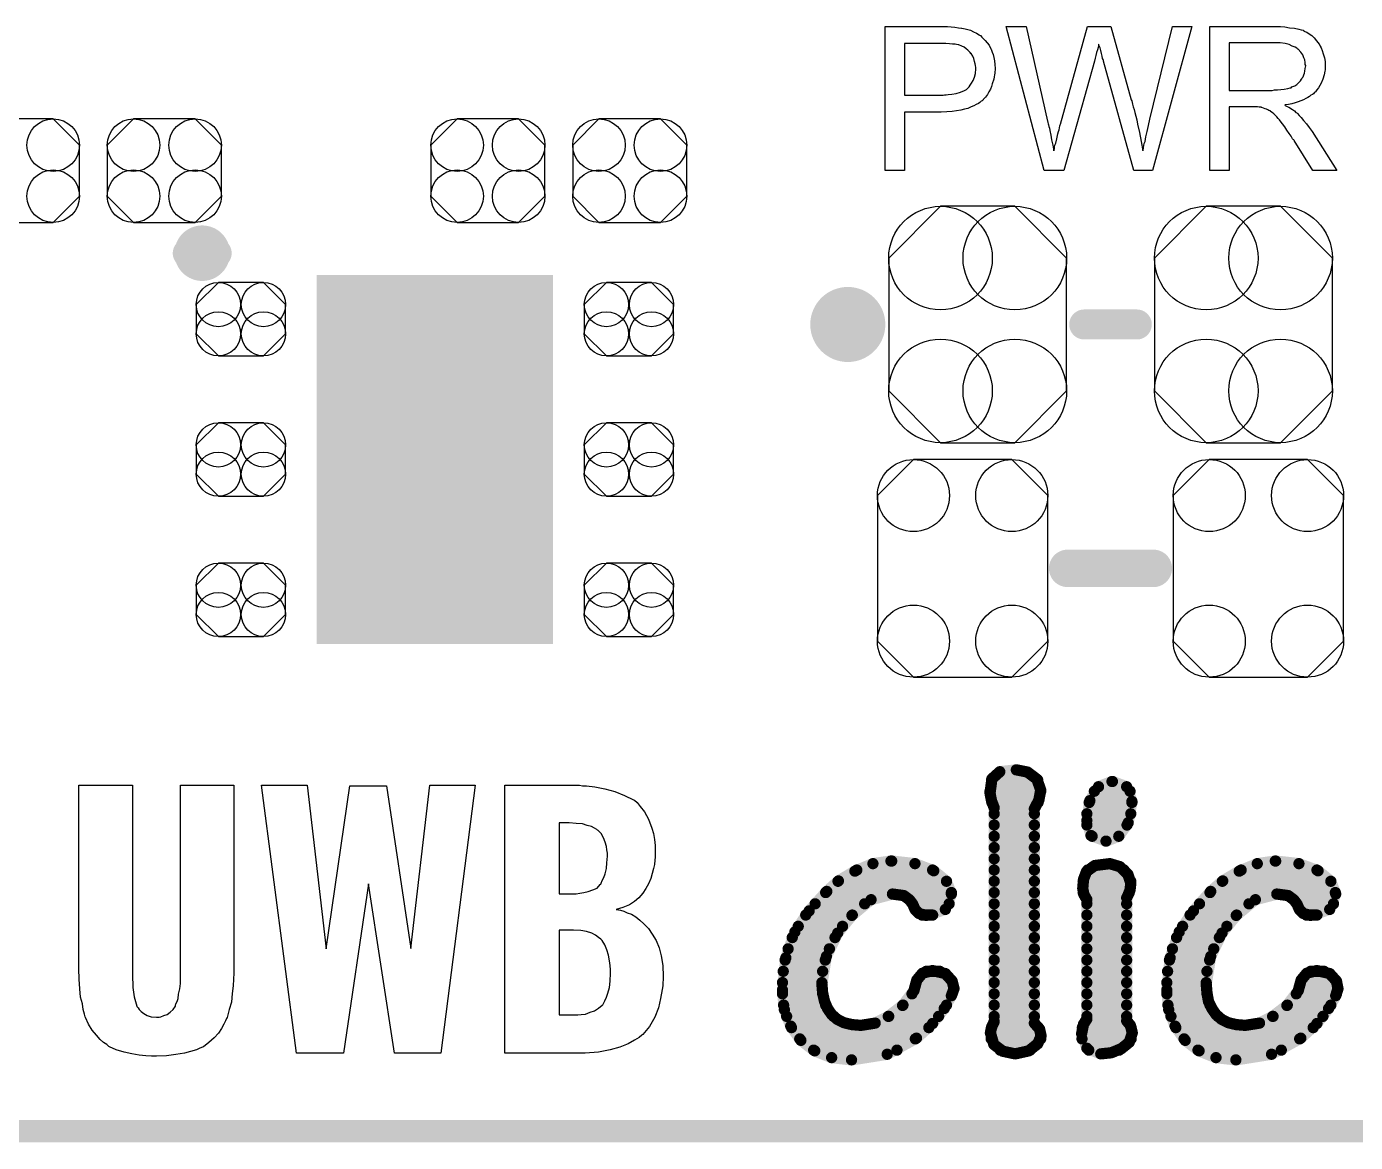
# Model space of a CAD drawing. Extents: x -0.07 to 0.95, y -0.15 to 2.1.
# Drawn here: x 0.3412 to 0.6952, y -0.153 to 0.1444 of the extents above; entities that cross this region are included whole.
import ezdxf

# ---------------------------------------------------------------- set-up
doc = ezdxf.new("R2010")
doc.units = 0
doc.layers.get('0').update_dxf_attribs({"linetype": 'CONTINUOUS'})
for name, color, linetype in [('gko', 6, 'CONTINUOUS'), ('gto', 2, 'CONTINUOUS'), ('gts', 1, 'CONTINUOUS')]:
    doc.layers.add(name, color=color, linetype=linetype)

# ---------------------------------------------------------------- blocks, each defined once
blk = doc.blocks.new('D128')
at = {"const_width": 0.00395}
blk.add_lwpolyline([(-0.001975, 0, 1), (0.001975, 0, 1)], format="xyb", close=True, dxfattribs=at)
blk = doc.blocks.new('D12')
at = {"const_width": 0.005}
blk.add_lwpolyline([(-0.0025, 0, 1), (0.0025, 0, 1)], format="xyb", close=True, dxfattribs=at)
blk = doc.blocks.new('D13')
at = {"const_width": 0.004}
blk.add_lwpolyline([(-0.002, 0, 1), (0.002, 0, 1)], format="xyb", close=True, dxfattribs=at)
blk = doc.blocks.new('D15')
at = {"const_width": 0.0015}
blk.add_lwpolyline([(-0.00075, 0, 1), (0.00075, 0, 1)], format="xyb", close=True, dxfattribs=at)
blk = doc.blocks.new('D174')
blk.add_lwpolyline([(0.0237, -0.0177), (0.0237, 0.0177), (0.0099, 0.0315), (-0.0099, 0.0315), (-0.0237, 0.0177), (-0.0237, -0.0177), (-0.0099, -0.0315), (0.0099, -0.0315)], close=True)
for centre in [(-0.0099, 0.0177), (0.0099, 0.0177), (-0.0099, -0.0177), (0.0099, -0.0177)]:
    blk.add_circle(centre, 0.0138)
blk = doc.blocks.new('D139')
blk.add_lwpolyline([(-0.0152, 0.0068), (-0.0152, -0.0068), (-0.0082, -0.0138), (0.0082, -0.0138), (0.0152, -0.0068), (0.0152, 0.0068), (0.0082, 0.0138), (-0.0082, 0.0138)], close=True)
for centre in [(-0.0082, 0.0068), (0.0082, 0.0068), (-0.0082, -0.0068), (0.0082, -0.0068)]:
    blk.add_circle(centre, 0.007)
blk = doc.blocks.new('D177')
blk.add_lwpolyline([(0.0227, -0.0194), (0.0227, 0.0194), (0.0131, 0.029), (-0.0131, 0.029), (-0.0227, 0.0194), (-0.0227, -0.0194), (-0.0131, -0.029), (0.0131, -0.029)], close=True)
for centre in [(-0.0131, 0.0194), (0.0131, 0.0194), (-0.0131, -0.0194), (0.0131, -0.0194)]:
    blk.add_circle(centre, 0.0096)
blk = doc.blocks.new('D179')
blk.add_lwpolyline([(-0.006, -0.0098), (0.006, -0.0098), (0.0119, -0.0039), (0.0119, 0.0039), (0.006, 0.0098), (-0.006, 0.0098), (-0.0119, 0.0039), (-0.0119, -0.0039)], close=True)
for centre in [(-0.006, 0.0039), (0.006, 0.0039), (-0.006, -0.0039), (0.006, -0.0039)]:
    blk.add_circle(centre, 0.0059)
blk = doc.blocks.new('D167')
at = {"const_width": 0.0984}
blk.add_lwpolyline([(-0.0315, 0), (0.0315, 0)], dxfattribs=at)

msp = doc.modelspace()

# ---------------------------------------------------------------- linework, layer by layer
at = {"layer": 'gko', "color": 6, "const_width": 0.006}
msp.add_lwpolyline([(-0.05, -0.15), (0.85, -0.15)], dxfattribs=at)
at = {"layer": 'gto', "color": 2}
for points in [[(0.5866, 0.1444), (0.5875, 0.1443), (0.5885, 0.1442), (0.5895, 0.1441), (0.5903, 0.144), (0.5904, 0.144), (0.5908, 0.1439), (0.5913, 0.1438), (0.592, 0.1436), (0.5927, 0.1434), (0.5935, 0.143), (0.5943, 0.1426), (0.595, 0.1422), (0.5951, 0.1421), (0.5954, 0.142), (0.5957, 0.1416), (0.5961, 0.1412), (0.5966, 0.1407), (0.5971, 0.1401), (0.5977, 0.1394), (0.5981, 0.1385), (0.5982, 0.1384), (0.5983, 0.1381), (0.5985, 0.1376), (0.5987, 0.137), (0.5989, 0.1362), (0.5991, 0.1353), (0.5992, 0.1343), (0.5993, 0.1332), (0.5993, 0.1332), (0.5993, 0.133), (0.5993, 0.1328), (0.5992, 0.1324), (0.5992, 0.132), (0.5991, 0.1315), (0.599, 0.131), (0.5989, 0.1304), (0.5985, 0.1291), (0.5983, 0.1284), (0.598, 0.1277), (0.5976, 0.127), (0.5972, 0.1263), (0.5967, 0.1256), (0.5961, 0.125), (0.5961, 0.1249), (0.596, 0.1248), (0.5958, 0.1246), (0.5955, 0.1245), (0.5952, 0.1242), (0.5948, 0.1239), (0.5942, 0.1236), (0.5936, 0.1233), (0.5929, 0.123), (0.592, 0.1226), (0.5911, 0.1224), (0.5901, 0.1221), (0.589, 0.1219), (0.5878, 0.1218), (0.5864, 0.1217), (0.5849, 0.1216), (0.5751, 0.1216), (0.5751, 0.106), (0.57, 0.106), (0.57, 0.1444), (0.5858, 0.1444), (0.5866, 0.1444)], [(0.6412, 0.106), (0.6362, 0.106), (0.6281, 0.1352), (0.6281, 0.1353), (0.6281, 0.1354), (0.628, 0.1356), (0.6279, 0.1359), (0.6278, 0.1365), (0.6276, 0.1372), (0.6274, 0.138), (0.6272, 0.1387), (0.627, 0.1393), (0.6269, 0.1396), (0.6269, 0.1397), (0.6269, 0.1397), (0.6268, 0.1396), (0.6268, 0.1393), (0.6267, 0.1388), (0.6265, 0.1382), (0.6263, 0.1375), (0.6261, 0.1367), (0.6259, 0.136), (0.6257, 0.1352), (0.6176, 0.106), (0.6123, 0.106), (0.6022, 0.1444), (0.6075, 0.1444), (0.6132, 0.1192), (0.6132, 0.1192), (0.6133, 0.119), (0.6133, 0.1188), (0.6134, 0.1185), (0.6135, 0.1182), (0.6136, 0.1178), (0.6137, 0.1173), (0.6138, 0.1167), (0.6141, 0.1155), (0.6143, 0.1142), (0.6146, 0.1128), (0.6149, 0.1113), (0.6149, 0.1114), (0.615, 0.1116), (0.6151, 0.1119), (0.6151, 0.1123), (0.6152, 0.1128), (0.6154, 0.1133), (0.6157, 0.1145), (0.616, 0.1158), (0.6161, 0.1164), (0.6163, 0.1169), (0.6164, 0.1174), (0.6165, 0.1179), (0.6166, 0.1182), (0.6167, 0.1184), (0.6239, 0.1444), (0.6301, 0.1444), (0.6355, 0.1249), (0.6355, 0.1249), (0.6357, 0.1246), (0.6358, 0.1242), (0.6359, 0.1237), (0.636, 0.123), (0.6363, 0.1223), (0.6365, 0.1215), (0.6367, 0.1205), (0.637, 0.1195), (0.6372, 0.1184), (0.6377, 0.1162), (0.6382, 0.1138), (0.6386, 0.1113), (0.6386, 0.1114), (0.6387, 0.1115), (0.6387, 0.1117), (0.6388, 0.112), (0.6388, 0.1123), (0.6389, 0.1127), (0.639, 0.1132), (0.6392, 0.1138), (0.6394, 0.115), (0.6398, 0.1164), (0.6401, 0.118), (0.6405, 0.1197), (0.6465, 0.1444), (0.6517, 0.1444), (0.6412, 0.106)], [(0.6748, 0.1444), (0.6753, 0.1444), (0.6764, 0.1443), (0.6777, 0.1441), (0.679, 0.144), (0.6802, 0.1437), (0.6808, 0.1435), (0.6813, 0.1434), (0.6814, 0.1434), (0.6814, 0.1433), (0.6818, 0.1431), (0.6823, 0.1429), (0.6829, 0.1425), (0.6836, 0.142), (0.6843, 0.1414), (0.6849, 0.1406), (0.6856, 0.1397), (0.6856, 0.1396), (0.6857, 0.1396), (0.6859, 0.1392), (0.6861, 0.1387), (0.6864, 0.138), (0.6867, 0.1371), (0.687, 0.1361), (0.6872, 0.1351), (0.6872, 0.1339), (0.6872, 0.1339), (0.6872, 0.1338), (0.6872, 0.1335), (0.6872, 0.1332), (0.6872, 0.1329), (0.6871, 0.1325), (0.6869, 0.1315), (0.6866, 0.1304), (0.6861, 0.1293), (0.6854, 0.1281), (0.685, 0.1275), (0.6846, 0.127), (0.6845, 0.1269), (0.6844, 0.1269), (0.6843, 0.1267), (0.6841, 0.1265), (0.6838, 0.1263), (0.6834, 0.1261), (0.683, 0.1258), (0.6826, 0.1255), (0.682, 0.1252), (0.6814, 0.1249), (0.6807, 0.1246), (0.68, 0.1243), (0.6792, 0.1241), (0.6783, 0.1238), (0.6774, 0.1236), (0.6764, 0.1235), (0.6765, 0.1234), (0.6767, 0.1233), (0.6771, 0.1231), (0.6775, 0.1229), (0.6785, 0.1223), (0.679, 0.1219), (0.6794, 0.1215), (0.6796, 0.1214), (0.6798, 0.1212), (0.6803, 0.1207), (0.6808, 0.1202), (0.6814, 0.1194), (0.6822, 0.1185), (0.6829, 0.1175), (0.6837, 0.1164), (0.6903, 0.106), (0.6839, 0.106), (0.6789, 0.114), (0.6789, 0.114), (0.6788, 0.1142), (0.6787, 0.1143), (0.6785, 0.1145), (0.6781, 0.1152), (0.6776, 0.1159), (0.677, 0.1168), (0.6764, 0.1177), (0.6758, 0.1185), (0.6752, 0.1193), (0.6752, 0.1193), (0.675, 0.1195), (0.6747, 0.1199), (0.6743, 0.1203), (0.6735, 0.1211), (0.6731, 0.1215), (0.6726, 0.1218), (0.6726, 0.1219), (0.6725, 0.1219), (0.6722, 0.122), (0.6719, 0.1222), (0.6716, 0.1224), (0.6712, 0.1225), (0.6703, 0.1228), (0.6702, 0.1228), (0.6701, 0.1229), (0.6699, 0.1229), (0.6696, 0.1229), (0.6692, 0.123), (0.6688, 0.123), (0.6682, 0.123), (0.6616, 0.123), (0.6616, 0.106), (0.6565, 0.106), (0.6565, 0.1444), (0.6743, 0.1444), (0.6748, 0.1444)], [(0.5861, 0.1399), (0.5751, 0.1399), (0.5751, 0.1261), (0.5854, 0.1261), (0.5858, 0.1262), (0.5862, 0.1262), (0.5867, 0.1263), (0.5877, 0.1264), (0.5889, 0.1266), (0.59, 0.1269), (0.5911, 0.1274), (0.5916, 0.1276), (0.592, 0.128), (0.5921, 0.1281), (0.5923, 0.1283), (0.5926, 0.1288), (0.593, 0.1293), (0.5934, 0.13), (0.5938, 0.1309), (0.594, 0.1319), (0.5941, 0.1331), (0.5941, 0.1331), (0.5941, 0.1332), (0.5941, 0.1335), (0.594, 0.134), (0.5939, 0.1345), (0.5938, 0.1351), (0.5936, 0.1359), (0.5933, 0.1365), (0.5929, 0.1372), (0.5928, 0.1372), (0.5926, 0.1375), (0.5924, 0.1377), (0.592, 0.1381), (0.5915, 0.1385), (0.591, 0.1389), (0.5904, 0.1392), (0.5896, 0.1395), (0.5896, 0.1395), (0.5894, 0.1395), (0.589, 0.1396), (0.5886, 0.1397), (0.5879, 0.1397), (0.5871, 0.1398), (0.5861, 0.1399)], [(0.6737, 0.1401), (0.6616, 0.1401), (0.6616, 0.1274), (0.6731, 0.1274), (0.6737, 0.1275), (0.6745, 0.1275), (0.6754, 0.1276), (0.6763, 0.1277), (0.6772, 0.1279), (0.6779, 0.1281), (0.6781, 0.1281), (0.6783, 0.1283), (0.6786, 0.1284), (0.6791, 0.1286), (0.6796, 0.129), (0.6801, 0.1294), (0.6806, 0.1299), (0.6809, 0.1304), (0.681, 0.1305), (0.6811, 0.1307), (0.6813, 0.131), (0.6815, 0.1315), (0.6817, 0.132), (0.6818, 0.1325), (0.6819, 0.1332), (0.682, 0.1339), (0.682, 0.1339), (0.682, 0.134), (0.6819, 0.1343), (0.6819, 0.1348), (0.6818, 0.1355), (0.6815, 0.1361), (0.6812, 0.1369), (0.6807, 0.1376), (0.68, 0.1384), (0.6799, 0.1384), (0.6796, 0.1386), (0.6792, 0.1389), (0.6784, 0.1392), (0.6776, 0.1396), (0.6765, 0.1399), (0.6752, 0.1401), (0.6737, 0.1401)], [(0.3964, -0.1067), (0.3964, -0.1068), (0.3964, -0.107), (0.3964, -0.1074), (0.3964, -0.1079), (0.3963, -0.1095), (0.3962, -0.1113), (0.396, -0.1133), (0.3958, -0.1156), (0.3952, -0.1176), (0.3946, -0.1197), (0.3945, -0.12), (0.3942, -0.1206), (0.3938, -0.1215), (0.3931, -0.1226), (0.3923, -0.1239), (0.3912, -0.1251), (0.3898, -0.1264), (0.3883, -0.1275), (0.3881, -0.1276), (0.3874, -0.1279), (0.3865, -0.1283), (0.3849, -0.1288), (0.3833, -0.1292), (0.381, -0.1296), (0.3785, -0.1299), (0.3758, -0.13), (0.3745, -0.13), (0.373, -0.1299), (0.3712, -0.1297), (0.3692, -0.1294), (0.3672, -0.1289), (0.3651, -0.1283), (0.3633, -0.1275), (0.3631, -0.1274), (0.3626, -0.1269), (0.3617, -0.1264), (0.3608, -0.1256), (0.3598, -0.1244), (0.3587, -0.1231), (0.3577, -0.1215), (0.3569, -0.1197), (0.3568, -0.1195), (0.3566, -0.1188), (0.3563, -0.1176), (0.3561, -0.1161), (0.3556, -0.1143), (0.3554, -0.1121), (0.3552, -0.1095), (0.3551, -0.1067), (0.3551, -0.0578), (0.3694, -0.0578), (0.3694, -0.1088), (0.3694, -0.109), (0.3694, -0.1096), (0.3695, -0.1104), (0.3695, -0.1117), (0.3699, -0.1142), (0.3702, -0.1154), (0.3706, -0.1167), (0.3706, -0.1168), (0.3709, -0.1171), (0.3712, -0.1176), (0.3717, -0.1181), (0.3724, -0.1186), (0.3733, -0.1192), (0.3744, -0.1195), (0.3758, -0.1196), (0.3765, -0.1196), (0.377, -0.1195), (0.3778, -0.1192), (0.3787, -0.1189), (0.3795, -0.1183), (0.3803, -0.1176), (0.3809, -0.1167), (0.3809, -0.1165), (0.381, -0.1161), (0.3813, -0.1154), (0.3816, -0.1146), (0.3817, -0.1135), (0.382, -0.1121), (0.3822, -0.1106), (0.3822, -0.1088), (0.3822, -0.0578), (0.3964, -0.0578), (0.3964, -0.1067)], [(0.4516, -0.1292), (0.4392, -0.1292), (0.4323, -0.0841), (0.4256, -0.1292), (0.4131, -0.1292), (0.4038, -0.0578), (0.416, -0.0578), (0.421, -0.1014), (0.4273, -0.058), (0.4371, -0.058), (0.4436, -0.1013), (0.4486, -0.0578), (0.4607, -0.0578), (0.4516, -0.1292)], [(0.4893, -0.058), (0.4904, -0.058), (0.4926, -0.0582), (0.4953, -0.0588), (0.4979, -0.0595), (0.5005, -0.0605), (0.5029, -0.0617), (0.5032, -0.0618), (0.5039, -0.0624), (0.5047, -0.0635), (0.5058, -0.0649), (0.5069, -0.0668), (0.5078, -0.0692), (0.5082, -0.0707), (0.5085, -0.0723), (0.5087, -0.0739), (0.5087, -0.0757), (0.5087, -0.0759), (0.5087, -0.0763), (0.5087, -0.077), (0.5086, -0.0778), (0.5085, -0.0789), (0.5082, -0.08), (0.5075, -0.0827), (0.5069, -0.0841), (0.5062, -0.0853), (0.5054, -0.0866), (0.5043, -0.0878), (0.5032, -0.0888), (0.5018, -0.0897), (0.5001, -0.0904), (0.4983, -0.0909), (0.4985, -0.0909), (0.4989, -0.091), (0.4994, -0.0911), (0.5003, -0.0914), (0.5012, -0.0918), (0.5024, -0.0922), (0.5035, -0.0929), (0.5046, -0.0938), (0.5057, -0.0947), (0.5069, -0.096), (0.5079, -0.0975), (0.5089, -0.0992), (0.5097, -0.1011), (0.5103, -0.1033), (0.5107, -0.1058), (0.5108, -0.1088), (0.5108, -0.1089), (0.5108, -0.1092), (0.5108, -0.1097), (0.5107, -0.1104), (0.5107, -0.1113), (0.5105, -0.1122), (0.5101, -0.1146), (0.5096, -0.1171), (0.5086, -0.1196), (0.5072, -0.1221), (0.5054, -0.1242), (0.5051, -0.1244), (0.5044, -0.125), (0.5032, -0.1257), (0.5015, -0.1267), (0.4993, -0.1276), (0.4967, -0.1283), (0.4936, -0.1289), (0.49, -0.1292), (0.4686, -0.1292), (0.4686, -0.0578), (0.4885, -0.0578), (0.4893, -0.058)], [(0.4858, -0.0678), (0.4831, -0.0678), (0.4831, -0.0867), (0.4876, -0.0867), (0.4886, -0.0866), (0.4897, -0.0864), (0.4908, -0.0861), (0.4921, -0.0857), (0.4932, -0.0852), (0.494, -0.0843), (0.4942, -0.0842), (0.4943, -0.0839), (0.4946, -0.0832), (0.495, -0.0824), (0.4954, -0.0814), (0.4957, -0.08), (0.4958, -0.0785), (0.496, -0.0767), (0.496, -0.0764), (0.496, -0.0759), (0.4958, -0.075), (0.4957, -0.0741), (0.4954, -0.073), (0.4949, -0.0718), (0.4943, -0.0707), (0.4935, -0.0699), (0.4933, -0.0698), (0.4931, -0.0696), (0.4925, -0.0692), (0.4917, -0.0688), (0.4906, -0.0685), (0.4893, -0.0681), (0.4876, -0.068), (0.4858, -0.0678)], [(0.4869, -0.0964), (0.4831, -0.0964), (0.4831, -0.119), (0.4881, -0.119), (0.489, -0.1189), (0.4901, -0.1188), (0.4914, -0.1183), (0.4925, -0.1179), (0.4936, -0.1172), (0.4946, -0.1164), (0.4947, -0.1163), (0.495, -0.1158), (0.4953, -0.1153), (0.4957, -0.1143), (0.4961, -0.1132), (0.4965, -0.1117), (0.4967, -0.11), (0.4968, -0.1079), (0.4968, -0.1078), (0.4968, -0.1077), (0.4968, -0.107), (0.4967, -0.1058), (0.4965, -0.1046), (0.4962, -0.1031), (0.4958, -0.1017), (0.4953, -0.1003), (0.4946, -0.0992), (0.4944, -0.099), (0.4942, -0.0988), (0.4936, -0.0984), (0.4928, -0.0978), (0.4918, -0.0972), (0.4904, -0.0968), (0.4889, -0.0965), (0.4869, -0.0964)]]:
    msp.add_lwpolyline(points, dxfattribs=at)
for points, const_width in [([(0.3919, 0.084, 1), (0.3841, 0.084)], 0.007), ([(0.3841, 0.084, 1), (0.3919, 0.084)], 0.007), ([(0.565, 0.065, 1), (0.555, 0.065)], 0.01), ([(0.555, 0.065, 1), (0.565, 0.065)], 0.01)]:
    msp.add_lwpolyline(points, format="xyb", dxfattribs=dict(at, const_width=const_width))
for points, const_width in [([(0.3841, 0.084), (0.3841, 0.084)], 0.007), ([(0.3919, 0.084), (0.3919, 0.084)], 0.007), ([(0.3919, 0.084), (0.3919, 0.084)], 0.007), ([(0.555, 0.065), (0.555, 0.065)], 0.01), ([(0.565, 0.065), (0.565, 0.065)], 0.01), ([(0.565, 0.065), (0.565, 0.065)], 0.01), ([(0.623, 0.065), (0.637, 0.065)], 0.008), ([(0.6186, 0), (0.6414, 0)], 0.01), ([(0.5984, -0.0561), (0.6005, -0.0542)], 0.003), ([(0.6005, -0.0542), (0.6049, -0.0537)], 0.003), ([(0.6049, -0.0537), (0.6079, -0.0543)], 0.003), ([(0.6079, -0.0543), (0.6104, -0.0562)], 0.003), ([(0.5979, -0.0599), (0.5984, -0.0561)], 0.003), ([(0.5983, -0.0564), (0.6106, -0.0564)], 0.003), ([(0.6104, -0.0562), (0.6114, -0.0591)], 0.003), ([(0.6268, -0.0582), (0.6304, -0.0568)], 0.003), ([(0.6304, -0.0568), (0.6305, -0.0568)], 0.003), ([(0.6305, -0.0568), (0.6343, -0.0582)], 0.003), ([(0.5979, -0.0594), (0.6114, -0.0594)], 0.003), ([(0.5979, -0.0599), (0.5983, -0.062)], 0.003), ([(0.6109, -0.0618), (0.6114, -0.0591)], 0.003), ([(0.6245, -0.0619), (0.6268, -0.0582)], 0.003), ([(0.6257, -0.0594), (0.6352, -0.0594)], 0.003), ([(0.6343, -0.0582), (0.6357, -0.0621)], 0.003), ([(0.5983, -0.062), (0.599, -0.0638)], 0.003), ([(0.5984, -0.0624), (0.6107, -0.0624)], 0.003), ([(0.599, -0.1208), (0.599, -0.0638)], 0.003), ([(0.6097, -0.0641), (0.6109, -0.0618)], 0.003), ([(0.6097, -0.1212), (0.6097, -0.0641)], 0.003), ([(0.6237, -0.0672), (0.6245, -0.0619)], 0.003), ([(0.6243, -0.0624), (0.6357, -0.0624)], 0.003), ([(0.6347, -0.0678), (0.6357, -0.0621)], 0.003), ([(0.599, -0.0654), (0.6097, -0.0654)], 0.003), ([(0.599, -0.0684), (0.6097, -0.0684)], 0.003), ([(0.6237, -0.0654), (0.6354, -0.0654)], 0.003), ([(0.6237, -0.0672), (0.6248, -0.0712)], 0.003), ([(0.6237, -0.0684), (0.6344, -0.0684)], 0.003), ([(0.6322, -0.0714), (0.6347, -0.0678)], 0.003), ([(0.599, -0.0714), (0.6097, -0.0714)], 0.003), ([(0.6248, -0.0712), (0.6288, -0.0727)], 0.003), ([(0.6251, -0.0714), (0.6322, -0.0714)], 0.003), ([(0.6288, -0.0727), (0.6322, -0.0714)], 0.003), ([(0.599, -0.0744), (0.6097, -0.0744)], 0.003), ([(0.5619, -0.0807), (0.5667, -0.0787)], 0.003), ([(0.5667, -0.0787), (0.5715, -0.078)], 0.003), ([(0.5715, -0.078), (0.5717, -0.078)], 0.003), ([(0.5717, -0.078), (0.5779, -0.0787)], 0.003), ([(0.5779, -0.0787), (0.5829, -0.0806)], 0.003), ([(0.599, -0.0774), (0.6097, -0.0774)], 0.003), ([(0.6236, -0.0808), (0.6258, -0.0792)], 0.003), ([(0.6258, -0.0792), (0.6298, -0.0787)], 0.003), ([(0.6298, -0.0787), (0.6325, -0.0795)], 0.003), ([(0.6643, -0.0807), (0.6691, -0.0787)], 0.003), ([(0.6691, -0.0787), (0.6739, -0.078)], 0.003), ([(0.6739, -0.078), (0.674, -0.078)], 0.003), ([(0.674, -0.078), (0.6802, -0.0787)], 0.003), ([(0.6802, -0.0787), (0.6853, -0.0806)], 0.003), ([(0.5575, -0.0833), (0.5619, -0.0807)], 0.003), ([(0.5624, -0.0804), (0.5826, -0.0804)], 0.003), ([(0.5829, -0.0806), (0.5863, -0.0834)], 0.003), ([(0.599, -0.0804), (0.6097, -0.0804)], 0.003), ([(0.6226, -0.0853), (0.6228, -0.0829)], 0.003), ([(0.6228, -0.0829), (0.6236, -0.0808)], 0.003), ([(0.6239, -0.0804), (0.6336, -0.0804)], 0.003), ([(0.6325, -0.0795), (0.6346, -0.0815)], 0.003), ([(0.6346, -0.0815), (0.6354, -0.0839)], 0.003), ([(0.6599, -0.0833), (0.6643, -0.0807)], 0.003), ([(0.6648, -0.0804), (0.685, -0.0804)], 0.003), ([(0.6853, -0.0806), (0.6887, -0.0834)], 0.003), ([(0.5497, -0.0913), (0.5544, -0.0861)], 0.003), ([(0.5541, -0.0864), (0.5876, -0.0864)], 0.003), ([(0.5544, -0.0861), (0.5575, -0.0833)], 0.003), ([(0.5574, -0.0834), (0.5863, -0.0834)], 0.003), ([(0.5863, -0.0834), (0.5876, -0.0868)], 0.003), ([(0.599, -0.0834), (0.6097, -0.0834)], 0.003), ([(0.599, -0.0864), (0.6097, -0.0864)], 0.003), ([(0.6226, -0.0853), (0.6229, -0.0869)], 0.003), ([(0.6227, -0.0834), (0.6354, -0.0834)], 0.003), ([(0.6227, -0.0864), (0.635, -0.0864)], 0.003), ([(0.6347, -0.087), (0.6352, -0.0857)], 0.003), ([(0.6352, -0.0857), (0.6354, -0.084)], 0.003), ([(0.6354, -0.084), (0.6354, -0.0839)], 0.003), ([(0.6521, -0.0913), (0.6567, -0.0861)], 0.003), ([(0.6565, -0.0864), (0.6899, -0.0864)], 0.003), ([(0.6567, -0.0861), (0.6599, -0.0833)], 0.003), ([(0.6598, -0.0834), (0.6887, -0.0834)], 0.003), ([(0.6887, -0.0834), (0.69, -0.0868)], 0.003), ([(0.5513, -0.0894), (0.5645, -0.0894)], 0.003), ([(0.5611, -0.0925), (0.5662, -0.0883)], 0.003), ([(0.5662, -0.0883), (0.5719, -0.0868)], 0.003), ([(0.5719, -0.0868), (0.5749, -0.0872)], 0.003), ([(0.5749, -0.0872), (0.5764, -0.0883)], 0.003), ([(0.5764, -0.0883), (0.5773, -0.0895)], 0.003), ([(0.5772, -0.0894), (0.587, -0.0894)], 0.003), ([(0.5773, -0.0895), (0.5779, -0.0909)], 0.003), ([(0.586, -0.0909), (0.5876, -0.0868)], 0.003), ([(0.599, -0.0894), (0.6097, -0.0894)], 0.003), ([(0.6229, -0.0869), (0.6237, -0.0883)], 0.003), ([(0.6237, -0.1201), (0.6237, -0.0883)], 0.003), ([(0.6237, -0.0894), (0.6343, -0.0894)], 0.003), ([(0.6343, -0.0878), (0.6347, -0.087)], 0.003), ([(0.6343, -0.1206), (0.6343, -0.0878)], 0.003), ([(0.6537, -0.0894), (0.6669, -0.0894)], 0.003), ([(0.6635, -0.0925), (0.6686, -0.0883)], 0.003), ([(0.6686, -0.0883), (0.6743, -0.0868)], 0.003), ([(0.6743, -0.0868), (0.6773, -0.0872)], 0.003), ([(0.6773, -0.0872), (0.6788, -0.0883)], 0.003), ([(0.6788, -0.0883), (0.6797, -0.0895)], 0.003), ([(0.6796, -0.0894), (0.6894, -0.0894)], 0.003), ([(0.6797, -0.0895), (0.6803, -0.0909)], 0.003), ([(0.6884, -0.0909), (0.69, -0.0868)], 0.003), ([(0.5459, -0.0969), (0.5497, -0.0913)], 0.003), ([(0.5488, -0.0924), (0.5612, -0.0924)], 0.003), ([(0.5573, -0.0972), (0.5611, -0.0925)], 0.003), ([(0.5779, -0.0909), (0.579, -0.092)], 0.003), ([(0.579, -0.092), (0.5809, -0.0925)], 0.003), ([(0.5798, -0.0924), (0.5826, -0.0924)], 0.003), ([(0.5809, -0.0925), (0.586, -0.0909)], 0.003), ([(0.599, -0.0924), (0.6097, -0.0924)], 0.003), ([(0.6237, -0.0924), (0.6343, -0.0924)], 0.003), ([(0.6483, -0.0969), (0.6521, -0.0913)], 0.003), ([(0.6512, -0.0924), (0.6636, -0.0924)], 0.003), ([(0.6597, -0.0972), (0.6635, -0.0925)], 0.003), ([(0.6803, -0.0909), (0.6814, -0.092)], 0.003), ([(0.6814, -0.092), (0.6833, -0.0925)], 0.003), ([(0.6822, -0.0924), (0.685, -0.0924)], 0.003), ([(0.6833, -0.0925), (0.6884, -0.0909)], 0.003), ([(0.5435, -0.1038), (0.5459, -0.0969)], 0.003), ([(0.5468, -0.0954), (0.5586, -0.0954)], 0.003), ([(0.599, -0.0954), (0.6097, -0.0954)], 0.003), ([(0.6237, -0.0954), (0.6343, -0.0954)], 0.003), ([(0.6459, -0.1038), (0.6483, -0.0969)], 0.003), ([(0.6492, -0.0954), (0.661, -0.0954)], 0.003), ([(0.5452, -0.0984), (0.5566, -0.0984)], 0.003), ([(0.5543, -0.1034), (0.5573, -0.0972)], 0.003), ([(0.599, -0.0984), (0.6097, -0.0984)], 0.003), ([(0.6237, -0.0984), (0.6343, -0.0984)], 0.003), ([(0.6476, -0.0984), (0.659, -0.0984)], 0.003), ([(0.6567, -0.1034), (0.6597, -0.0972)], 0.003), ([(0.5426, -0.1124), (0.5435, -0.1038)], 0.003), ([(0.5441, -0.1014), (0.5551, -0.1014)], 0.003), ([(0.5531, -0.1107), (0.5543, -0.1034)], 0.003), ([(0.599, -0.1014), (0.6097, -0.1014)], 0.003), ([(0.6237, -0.1014), (0.6343, -0.1014)], 0.003), ([(0.645, -0.1124), (0.6459, -0.1038)], 0.003), ([(0.6465, -0.1014), (0.6575, -0.1014)], 0.003), ([(0.6555, -0.1107), (0.6567, -0.1034)], 0.003), ([(0.5428, -0.1074), (0.5533, -0.1074)], 0.003), ([(0.5433, -0.1044), (0.554, -0.1044)], 0.003), ([(0.5799, -0.1079), (0.5826, -0.1072)], 0.003), ([(0.5809, -0.1074), (0.5845, -0.1074)], 0.003), ([(0.5826, -0.1072), (0.586, -0.108)], 0.003), ([(0.599, -0.1044), (0.6097, -0.1044)], 0.003), ([(0.599, -0.1074), (0.6097, -0.1074)], 0.003), ([(0.6237, -0.1044), (0.6343, -0.1044)], 0.003), ([(0.6237, -0.1074), (0.6343, -0.1074)], 0.003), ([(0.6452, -0.1074), (0.6557, -0.1074)], 0.003), ([(0.6457, -0.1044), (0.6564, -0.1044)], 0.003), ([(0.6823, -0.1079), (0.685, -0.1072)], 0.003), ([(0.6833, -0.1074), (0.6869, -0.1074)], 0.003), ([(0.685, -0.1072), (0.6884, -0.108)], 0.003), ([(0.5426, -0.1104), (0.5531, -0.1104)], 0.003), ([(0.5531, -0.1107), (0.5533, -0.1132)], 0.003), ([(0.5776, -0.1126), (0.5784, -0.1097)], 0.003), ([(0.5782, -0.1104), (0.5879, -0.1104)], 0.003), ([(0.5784, -0.1097), (0.5799, -0.1079)], 0.003), ([(0.586, -0.108), (0.5878, -0.11)], 0.003), ([(0.5878, -0.11), (0.5883, -0.112)], 0.003), ([(0.599, -0.1104), (0.6097, -0.1104)], 0.003), ([(0.6237, -0.1104), (0.6343, -0.1104)], 0.003), ([(0.645, -0.1104), (0.6555, -0.1104)], 0.003), ([(0.6555, -0.1107), (0.6557, -0.1132)], 0.003), ([(0.68, -0.1126), (0.6808, -0.1097)], 0.003), ([(0.6806, -0.1104), (0.6903, -0.1104)], 0.003), ([(0.6808, -0.1097), (0.6823, -0.1079)], 0.003), ([(0.6884, -0.108), (0.6902, -0.11)], 0.003), ([(0.6902, -0.11), (0.6906, -0.112)], 0.003), ([(0.5426, -0.1124), (0.5431, -0.1176)], 0.003), ([(0.5426, -0.1134), (0.5533, -0.1134)], 0.003), ([(0.5533, -0.1132), (0.5538, -0.1154)], 0.003), ([(0.5746, -0.1165), (0.5776, -0.1126)], 0.003), ([(0.5771, -0.1134), (0.5878, -0.1134)], 0.003), ([(0.5857, -0.1173), (0.5876, -0.1139)], 0.003), ([(0.5876, -0.1139), (0.5883, -0.112)], 0.003), ([(0.599, -0.1134), (0.6097, -0.1134)], 0.003), ([(0.6237, -0.1134), (0.6343, -0.1134)], 0.003), ([(0.645, -0.1124), (0.6455, -0.1176)], 0.003), ([(0.645, -0.1134), (0.6557, -0.1134)], 0.003), ([(0.6557, -0.1132), (0.6561, -0.1154)], 0.003), ([(0.677, -0.1165), (0.68, -0.1126)], 0.003), ([(0.6795, -0.1134), (0.6902, -0.1134)], 0.003), ([(0.6881, -0.1173), (0.69, -0.1139)], 0.003), ([(0.69, -0.1139), (0.6906, -0.112)], 0.003), ([(0.5429, -0.1164), (0.5541, -0.1164)], 0.003), ([(0.5431, -0.1176), (0.5448, -0.122)], 0.003), ([(0.5538, -0.1154), (0.5546, -0.1173)], 0.003), ([(0.5546, -0.1173), (0.5557, -0.1189)], 0.003), ([(0.5708, -0.1194), (0.5746, -0.1165)], 0.003), ([(0.5747, -0.1164), (0.5863, -0.1164)], 0.003), ([(0.5826, -0.1213), (0.5857, -0.1173)], 0.003), ([(0.599, -0.1164), (0.6097, -0.1164)], 0.003), ([(0.6237, -0.1164), (0.6343, -0.1164)], 0.003), ([(0.6453, -0.1164), (0.6565, -0.1164)], 0.003), ([(0.6455, -0.1176), (0.6472, -0.122)], 0.003), ([(0.6561, -0.1154), (0.657, -0.1173)], 0.003), ([(0.657, -0.1173), (0.6581, -0.1189)], 0.003), ([(0.6732, -0.1194), (0.677, -0.1165)], 0.003), ([(0.6771, -0.1164), (0.6887, -0.1164)], 0.003), ([(0.685, -0.1213), (0.6881, -0.1173)], 0.003), ([(0.5437, -0.1194), (0.5562, -0.1194)], 0.003), ([(0.5557, -0.1189), (0.5572, -0.1202)], 0.003), ([(0.5572, -0.1202), (0.559, -0.1211)], 0.003), ([(0.559, -0.1211), (0.5611, -0.1216)], 0.003), ([(0.5611, -0.1216), (0.5635, -0.1218)], 0.003), ([(0.5635, -0.1218), (0.5673, -0.1212)], 0.003), ([(0.5673, -0.1212), (0.5708, -0.1194)], 0.003), ([(0.5709, -0.1194), (0.5842, -0.1194)], 0.003), ([(0.5783, -0.1252), (0.5826, -0.1213)], 0.003), ([(0.5983, -0.1223), (0.599, -0.1208)], 0.003), ([(0.599, -0.1194), (0.6097, -0.1194)], 0.003), ([(0.6097, -0.1212), (0.6111, -0.1228)], 0.003), ([(0.6223, -0.124), (0.6228, -0.1215)], 0.003), ([(0.6228, -0.1215), (0.6237, -0.1201)], 0.003), ([(0.6237, -0.1194), (0.6343, -0.1194)], 0.003), ([(0.6343, -0.1206), (0.6353, -0.1218)], 0.003), ([(0.6353, -0.1218), (0.6358, -0.1238)], 0.003), ([(0.6461, -0.1194), (0.6586, -0.1194)], 0.003), ([(0.6581, -0.1189), (0.6596, -0.1202)], 0.003), ([(0.6596, -0.1202), (0.6614, -0.1211)], 0.003), ([(0.6614, -0.1211), (0.6635, -0.1216)], 0.003), ([(0.6635, -0.1216), (0.6659, -0.1218)], 0.003), ([(0.6659, -0.1218), (0.6697, -0.1212)], 0.003), ([(0.6697, -0.1212), (0.6732, -0.1194)], 0.003), ([(0.6733, -0.1194), (0.6866, -0.1194)], 0.003), ([(0.6807, -0.1252), (0.685, -0.1213)], 0.003), ([(0.5448, -0.122), (0.5475, -0.1258)], 0.003), ([(0.545, -0.1224), (0.5816, -0.1224)], 0.003), ([(0.5472, -0.1254), (0.578, -0.1254)], 0.003), ([(0.5705, -0.1295), (0.5783, -0.1252)], 0.003), ([(0.598, -0.1238), (0.5983, -0.1223)], 0.003), ([(0.598, -0.1238), (0.5989, -0.1269)], 0.003), ([(0.5982, -0.1254), (0.6114, -0.1254)], 0.003), ([(0.5983, -0.1224), (0.6108, -0.1224)], 0.003), ([(0.6106, -0.1267), (0.6115, -0.1246)], 0.003), ([(0.6111, -0.1228), (0.6115, -0.1246)], 0.003), ([(0.6223, -0.124), (0.6237, -0.1279)], 0.003), ([(0.6224, -0.1254), (0.6355, -0.1254)], 0.003), ([(0.6225, -0.1224), (0.6355, -0.1224)], 0.003), ([(0.635, -0.1263), (0.6358, -0.1238)], 0.003), ([(0.6472, -0.122), (0.6499, -0.1258)], 0.003), ([(0.6474, -0.1224), (0.684, -0.1224)], 0.003), ([(0.6496, -0.1254), (0.6804, -0.1254)], 0.003), ([(0.6729, -0.1295), (0.6807, -0.1252)], 0.003), ([(0.5475, -0.1258), (0.5512, -0.1286)], 0.003), ([(0.5509, -0.1284), (0.5731, -0.1284)], 0.003), ([(0.5512, -0.1286), (0.5557, -0.1304)], 0.003), ([(0.5989, -0.1269), (0.6013, -0.1287)], 0.003), ([(0.6006, -0.1284), (0.6086, -0.1284)], 0.003), ([(0.6013, -0.1287), (0.6046, -0.1294)], 0.003), ([(0.6046, -0.1294), (0.6082, -0.1286)], 0.003), ([(0.6082, -0.1286), (0.6106, -0.1267)], 0.003), ([(0.6237, -0.1279), (0.6274, -0.1294)], 0.003), ([(0.6242, -0.1284), (0.6323, -0.1284)], 0.003), ([(0.6302, -0.1291), (0.6329, -0.128)], 0.003), ([(0.6329, -0.128), (0.635, -0.1263)], 0.003), ([(0.6499, -0.1258), (0.6536, -0.1286)], 0.003), ([(0.6533, -0.1284), (0.6755, -0.1284)], 0.003), ([(0.6536, -0.1286), (0.6581, -0.1304)], 0.003), ([(0.5557, -0.1304), (0.561, -0.131)], 0.003), ([(0.561, -0.131), (0.5705, -0.1295)], 0.003), ([(0.6274, -0.1294), (0.6302, -0.1291)], 0.003), ([(0.6581, -0.1304), (0.6634, -0.131)], 0.003), ([(0.6634, -0.131), (0.6729, -0.1295)], 0.003)]:
    msp.add_lwpolyline(points, dxfattribs=dict(at, const_width=const_width))

# ---------------------------------------------------------------- block references
at = {"layer": 'gto'}
for name, p in [('D128', (0.3841, 0.084)), ('D128', (0.3841, 0.084)), ('D128', (0.3919, 0.084)), ('D128', (0.3919, 0.084)), ('D128', (0.3919, 0.084)), ('D128', (0.3919, 0.084)), ('D12', (0.555, 0.065)), ('D12', (0.555, 0.065)), ('D12', (0.565, 0.065)), ('D12', (0.565, 0.065)), ('D12', (0.565, 0.065)), ('D12', (0.565, 0.065)), ('D13', (0.623, 0.065)), ('D13', (0.637, 0.065)), ('D12', (0.6186, 0)), ('D12', (0.6414, 0)), ('D15', (0.6005, -0.0542)), ('D15', (0.6005, -0.0542)), ('D15', (0.6049, -0.0537)), ('D15', (0.6049, -0.0537)), ('D15', (0.6079, -0.0543)), ('D15', (0.6079, -0.0543)), ('D15', (0.5983, -0.0564)), ('D15', (0.5984, -0.0561)), ('D15', (0.5984, -0.0561)), ('D15', (0.6104, -0.0562)), ('D15', (0.6104, -0.0562)), ('D15', (0.6106, -0.0564)), ('D15', (0.6304, -0.0568)), ('D15', (0.6304, -0.0568)), ('D15', (0.6305, -0.0568)), ('D15', (0.6305, -0.0568)), ('D15', (0.5979, -0.0594)), ('D15', (0.5979, -0.0599)), ('D15', (0.5979, -0.0599)), ('D15', (0.6114, -0.0591)), ('D15', (0.6114, -0.0591)), ('D15', (0.6114, -0.0594)), ('D15', (0.6257, -0.0594)), ('D15', (0.6268, -0.0582)), ('D15', (0.6268, -0.0582)), ('D15', (0.6343, -0.0582)), ('D15', (0.6343, -0.0582)), ('D15', (0.6352, -0.0594)), ('D15', (0.5983, -0.062)), ('D15', (0.5984, -0.0624)), ('D15', (0.599, -0.0638)), ('D15', (0.599, -0.0638)), ('D15', (0.6097, -0.0641)), ('D15', (0.6107, -0.0624)), ('D15', (0.6109, -0.0618)), ('D15', (0.6243, -0.0624)), ('D15', (0.6245, -0.0619)), ('D15', (0.6245, -0.0619)), ('D15', (0.6357, -0.0621)), ('D15', (0.6357, -0.0621)), ('D15', (0.6357, -0.0624)), ('D15', (0.599, -0.0654)), ('D15', (0.599, -0.0684)), ('D15', (0.6097, -0.0654)), ('D15', (0.6097, -0.0684)), ('D15', (0.6237, -0.0654)), ('D15', (0.6237, -0.0672)), ('D15', (0.6237, -0.0672)), ('D15', (0.6237, -0.0684)), ('D15', (0.6344, -0.0684)), ('D15', (0.6347, -0.0678)), ('D15', (0.6354, -0.0654)), ('D15', (0.599, -0.0714)), ('D15', (0.6097, -0.0714)), ('D15', (0.6248, -0.0712)), ('D15', (0.6251, -0.0714)), ('D15', (0.6322, -0.0714)), ('D15', (0.6322, -0.0714)), ('D15', (0.599, -0.0744)), ('D15', (0.6097, -0.0744)), ('D15', (0.6288, -0.0727)), ('D15', (0.5667, -0.0787)), ('D15', (0.5667, -0.0787)), ('D15', (0.5715, -0.078)), ('D15', (0.5715, -0.078)), ('D15', (0.5717, -0.078)), ('D15', (0.5717, -0.078)), ('D15', (0.5779, -0.0787)), ('D15', (0.5779, -0.0787)), ('D15', (0.599, -0.0774)), ('D15', (0.6097, -0.0774)), ('D15', (0.6258, -0.0792)), ('D15', (0.6258, -0.0792)), ('D15', (0.6298, -0.0787)), ('D15', (0.6298, -0.0787)), ('D15', (0.6691, -0.0787)), ('D15', (0.6691, -0.0787)), ('D15', (0.6739, -0.078)), ('D15', (0.6739, -0.078)), ('D15', (0.674, -0.078)), ('D15', (0.674, -0.078)), ('D15', (0.6802, -0.0787)), ('D15', (0.6802, -0.0787)), ('D15', (0.5619, -0.0807)), ('D15', (0.5619, -0.0807)), ('D15', (0.5624, -0.0804)), ('D15', (0.5826, -0.0804)), ('D15', (0.5829, -0.0806)), ('D15', (0.5829, -0.0806)), ('D15', (0.599, -0.0804)), ('D15', (0.6097, -0.0804)), ('D15', (0.6228, -0.0829)), ('D15', (0.6228, -0.0829)), ('D15', (0.6236, -0.0808)), ('D15', (0.6236, -0.0808)), ('D15', (0.6239, -0.0804)), ('D15', (0.6325, -0.0795)), ('D15', (0.6325, -0.0795)), ('D15', (0.6336, -0.0804)), ('D15', (0.6346, -0.0815)), ('D15', (0.6346, -0.0815)), ('D15', (0.6643, -0.0807)), ('D15', (0.6643, -0.0807)), ('D15', (0.6648, -0.0804)), ('D15', (0.685, -0.0804)), ('D15', (0.6853, -0.0806)), ('D15', (0.6853, -0.0806)), ('D15', (0.5541, -0.0864)), ('D15', (0.5544, -0.0861)), ('D15', (0.5544, -0.0861)), ('D15', (0.5574, -0.0834)), ('D15', (0.5575, -0.0833)), ('D15', (0.5575, -0.0833)), ('D15', (0.5863, -0.0834)), ('D15', (0.5863, -0.0834)), ('D15', (0.5863, -0.0834)), ('D15', (0.5876, -0.0864)), ('D15', (0.599, -0.0834)), ('D15', (0.599, -0.0864)), ('D15', (0.6097, -0.0834)), ('D15', (0.6097, -0.0864)), ('D15', (0.6226, -0.0853)), ('D15', (0.6226, -0.0853)), ('D15', (0.6227, -0.0834)), ('D15', (0.6227, -0.0864)), ('D15', (0.635, -0.0864)), ('D15', (0.6352, -0.0857)), ('D15', (0.6354, -0.0834)), ('D15', (0.6354, -0.0839)), ('D15', (0.6354, -0.0839)), ('D15', (0.6354, -0.084)), ('D15', (0.6565, -0.0864)), ('D15', (0.6567, -0.0861)), ('D15', (0.6567, -0.0861)), ('D15', (0.6598, -0.0834)), ('D15', (0.6599, -0.0833)), ('D15', (0.6599, -0.0833)), ('D15', (0.6887, -0.0834)), ('D15', (0.6887, -0.0834)), ('D15', (0.6887, -0.0834)), ('D15', (0.6899, -0.0864)), ('D15', (0.5513, -0.0894)), ('D15', (0.5645, -0.0894)), ('D15', (0.5662, -0.0883)), ('D15', (0.5719, -0.0868)), ('D15', (0.5749, -0.0872)), ('D15', (0.5764, -0.0883)), ('D15', (0.5772, -0.0894)), ('D15', (0.5773, -0.0895)), ('D15', (0.587, -0.0894)), ('D15', (0.5876, -0.0868)), ('D15', (0.5876, -0.0868)), ('D15', (0.599, -0.0894)), ('D15', (0.6097, -0.0894)), ('D15', (0.6229, -0.0869)), ('D15', (0.6237, -0.0883)), ('D15', (0.6237, -0.0883)), ('D15', (0.6237, -0.0894)), ('D15', (0.6343, -0.0878)), ('D15', (0.6343, -0.0894)), ('D15', (0.6347, -0.087)), ('D15', (0.6537, -0.0894)), ('D15', (0.6669, -0.0894)), ('D15', (0.6686, -0.0883)), ('D15', (0.6743, -0.0868)), ('D15', (0.6773, -0.0872)), ('D15', (0.6788, -0.0883)), ('D15', (0.6796, -0.0894)), ('D15', (0.6797, -0.0895)), ('D15', (0.6894, -0.0894)), ('D15', (0.69, -0.0868)), ('D15', (0.69, -0.0868)), ('D15', (0.5488, -0.0924)), ('D15', (0.5497, -0.0913)), ('D15', (0.5497, -0.0913)), ('D15', (0.5611, -0.0925)), ('D15', (0.5612, -0.0924)), ('D15', (0.5779, -0.0909)), ('D15', (0.579, -0.092)), ('D15', (0.5798, -0.0924)), ('D15', (0.5809, -0.0925)), ('D15', (0.5826, -0.0924)), ('D15', (0.586, -0.0909)), ('D15', (0.599, -0.0924)), ('D15', (0.6097, -0.0924)), ('D15', (0.6237, -0.0924)), ('D15', (0.6343, -0.0924)), ('D15', (0.6512, -0.0924)), ('D15', (0.6521, -0.0913)), ('D15', (0.6521, -0.0913)), ('D15', (0.6635, -0.0925)), ('D15', (0.6636, -0.0924)), ('D15', (0.6803, -0.0909)), ('D15', (0.6814, -0.092)), ('D15', (0.6822, -0.0924)), ('D15', (0.6833, -0.0925)), ('D15', (0.685, -0.0924)), ('D15', (0.6884, -0.0909)), ('D15', (0.5459, -0.0969)), ('D15', (0.5459, -0.0969)), ('D15', (0.5468, -0.0954)), ('D15', (0.5586, -0.0954)), ('D15', (0.599, -0.0954)), ('D15', (0.6097, -0.0954)), ('D15', (0.6237, -0.0954)), ('D15', (0.6343, -0.0954)), ('D15', (0.6483, -0.0969)), ('D15', (0.6483, -0.0969)), ('D15', (0.6492, -0.0954)), ('D15', (0.661, -0.0954)), ('D15', (0.5452, -0.0984)), ('D15', (0.5566, -0.0984)), ('D15', (0.5573, -0.0972)), ('D15', (0.599, -0.0984)), ('D15', (0.6097, -0.0984)), ('D15', (0.6237, -0.0984)), ('D15', (0.6343, -0.0984)), ('D15', (0.6476, -0.0984)), ('D15', (0.659, -0.0984)), ('D15', (0.6597, -0.0972)), ('D15', (0.5435, -0.1038)), ('D15', (0.5435, -0.1038)), ('D15', (0.5441, -0.1014)), ('D15', (0.5543, -0.1034)), ('D15', (0.5551, -0.1014)), ('D15', (0.599, -0.1014)), ('D15', (0.6097, -0.1014)), ('D15', (0.6237, -0.1014)), ('D15', (0.6343, -0.1014)), ('D15', (0.6459, -0.1038)), ('D15', (0.6459, -0.1038)), ('D15', (0.6465, -0.1014)), ('D15', (0.6567, -0.1034)), ('D15', (0.6575, -0.1014)), ('D15', (0.5428, -0.1074)), ('D15', (0.5433, -0.1044)), ('D15', (0.5533, -0.1074)), ('D15', (0.554, -0.1044)), ('D15', (0.5809, -0.1074)), ('D15', (0.5826, -0.1072)), ('D15', (0.5826, -0.1072)), ('D15', (0.5845, -0.1074)), ('D15', (0.599, -0.1044)), ('D15', (0.599, -0.1074)), ('D15', (0.6097, -0.1044)), ('D15', (0.6097, -0.1074)), ('D15', (0.6237, -0.1044)), ('D15', (0.6237, -0.1074)), ('D15', (0.6343, -0.1044)), ('D15', (0.6343, -0.1074)), ('D15', (0.6452, -0.1074)), ('D15', (0.6457, -0.1044)), ('D15', (0.6557, -0.1074)), ('D15', (0.6564, -0.1044)), ('D15', (0.6833, -0.1074)), ('D15', (0.685, -0.1072)), ('D15', (0.685, -0.1072)), ('D15', (0.6869, -0.1074)), ('D15', (0.5426, -0.1104)), ('D15', (0.5531, -0.1104)), ('D15', (0.5531, -0.1107)), ('D15', (0.5531, -0.1107)), ('D15', (0.5782, -0.1104)), ('D15', (0.5784, -0.1097)), ('D15', (0.5784, -0.1097)), ('D15', (0.5799, -0.1079)), ('D15', (0.5799, -0.1079)), ('D15', (0.586, -0.108)), ('D15', (0.586, -0.108)), ('D15', (0.5878, -0.11)), ('D15', (0.5878, -0.11)), ('D15', (0.5879, -0.1104)), ('D15', (0.599, -0.1104)), ('D15', (0.6097, -0.1104)), ('D15', (0.6237, -0.1104)), ('D15', (0.6343, -0.1104)), ('D15', (0.645, -0.1104)), ('D15', (0.6555, -0.1104)), ('D15', (0.6555, -0.1107)), ('D15', (0.6555, -0.1107)), ('D15', (0.6806, -0.1104)), ('D15', (0.6808, -0.1097)), ('D15', (0.6808, -0.1097)), ('D15', (0.6823, -0.1079)), ('D15', (0.6823, -0.1079)), ('D15', (0.6884, -0.108)), ('D15', (0.6884, -0.108)), ('D15', (0.6902, -0.11)), ('D15', (0.6902, -0.11)), ('D15', (0.6903, -0.1104)), ('D15', (0.5426, -0.1124)), ('D15', (0.5426, -0.1124)), ('D15', (0.5426, -0.1134)), ('D15', (0.5533, -0.1132)), ('D15', (0.5533, -0.1132)), ('D15', (0.5533, -0.1134)), ('D15', (0.5771, -0.1134)), ('D15', (0.5776, -0.1126)), ('D15', (0.5776, -0.1126)), ('D15', (0.5876, -0.1139)), ('D15', (0.5878, -0.1134)), ('D15', (0.5883, -0.112)), ('D15', (0.5883, -0.112)), ('D15', (0.599, -0.1134)), ('D15', (0.6097, -0.1134)), ('D15', (0.6237, -0.1134)), ('D15', (0.6343, -0.1134)), ('D15', (0.645, -0.1124)), ('D15', (0.645, -0.1124)), ('D15', (0.645, -0.1134)), ('D15', (0.6557, -0.1132)), ('D15', (0.6557, -0.1132)), ('D15', (0.6557, -0.1134)), ('D15', (0.6795, -0.1134)), ('D15', (0.68, -0.1126)), ('D15', (0.68, -0.1126)), ('D15', (0.69, -0.1139)), ('D15', (0.6902, -0.1134)), ('D15', (0.6906, -0.112)), ('D15', (0.6906, -0.112)), ('D15', (0.5429, -0.1164)), ('D15', (0.5431, -0.1176)), ('D15', (0.5538, -0.1154)), ('D15', (0.5538, -0.1154)), ('D15', (0.5541, -0.1164)), ('D15', (0.5546, -0.1173)), ('D15', (0.5546, -0.1173)), ('D15', (0.5746, -0.1165)), ('D15', (0.5746, -0.1165)), ('D15', (0.5747, -0.1164)), ('D15', (0.5857, -0.1173)), ('D15', (0.5863, -0.1164)), ('D15', (0.599, -0.1164)), ('D15', (0.6097, -0.1164)), ('D15', (0.6237, -0.1164)), ('D15', (0.6343, -0.1164)), ('D15', (0.6453, -0.1164)), ('D15', (0.6455, -0.1176)), ('D15', (0.6561, -0.1154)), ('D15', (0.6561, -0.1154)), ('D15', (0.6565, -0.1164)), ('D15', (0.657, -0.1173)), ('D15', (0.657, -0.1173)), ('D15', (0.677, -0.1165)), ('D15', (0.677, -0.1165)), ('D15', (0.6771, -0.1164)), ('D15', (0.6881, -0.1173)), ('D15', (0.6887, -0.1164)), ('D15', (0.5437, -0.1194)), ('D15', (0.5557, -0.1189)), ('D15', (0.5557, -0.1189)), ('D15', (0.5562, -0.1194)), ('D15', (0.5572, -0.1202)), ('D15', (0.5572, -0.1202)), ('D15', (0.559, -0.1211)), ('D15', (0.559, -0.1211)), ('D15', (0.5611, -0.1216)), ('D15', (0.5611, -0.1216)), ('D15', (0.5635, -0.1218)), ('D15', (0.5635, -0.1218)), ('D15', (0.5673, -0.1212)), ('D15', (0.5673, -0.1212)), ('D15', (0.5708, -0.1194)), ('D15', (0.5708, -0.1194)), ('D15', (0.5709, -0.1194)), ('D15', (0.5826, -0.1213)), ('D15', (0.5842, -0.1194)), ('D15', (0.599, -0.1194)), ('D15', (0.599, -0.1208)), ('D15', (0.599, -0.1208)), ('D15', (0.6097, -0.1194)), ('D15', (0.6097, -0.1212)), ('D15', (0.6097, -0.1212)), ('D15', (0.6228, -0.1215)), ('D15', (0.6228, -0.1215)), ('D15', (0.6237, -0.1194)), ('D15', (0.6237, -0.1201)), ('D15', (0.6237, -0.1201)), ('D15', (0.6343, -0.1194)), ('D15', (0.6343, -0.1206)), ('D15', (0.6343, -0.1206)), ('D15', (0.6353, -0.1218)), ('D15', (0.6353, -0.1218)), ('D15', (0.6461, -0.1194)), ('D15', (0.6581, -0.1189)), ('D15', (0.6581, -0.1189)), ('D15', (0.6586, -0.1194)), ('D15', (0.6596, -0.1202)), ('D15', (0.6596, -0.1202)), ('D15', (0.6614, -0.1211)), ('D15', (0.6614, -0.1211)), ('D15', (0.6635, -0.1216)), ('D15', (0.6635, -0.1216)), ('D15', (0.6659, -0.1218)), ('D15', (0.6659, -0.1218)), ('D15', (0.6697, -0.1212)), ('D15', (0.6697, -0.1212)), ('D15', (0.6732, -0.1194)), ('D15', (0.6732, -0.1194)), ('D15', (0.6733, -0.1194)), ('D15', (0.685, -0.1213)), ('D15', (0.6866, -0.1194)), ('D15', (0.5448, -0.122)), ('D15', (0.545, -0.1224)), ('D15', (0.5472, -0.1254)), ('D15', (0.578, -0.1254)), ('D15', (0.5783, -0.1252)), ('D15', (0.5816, -0.1224)), ('D15', (0.598, -0.1238)), ('D15', (0.598, -0.1238)), ('D15', (0.5982, -0.1254)), ('D15', (0.5983, -0.1223)), ('D15', (0.5983, -0.1223)), ('D15', (0.5983, -0.1224)), ('D15', (0.6108, -0.1224)), ('D15', (0.6111, -0.1228)), ('D15', (0.6111, -0.1228)), ('D15', (0.6114, -0.1254)), ('D15', (0.6115, -0.1246)), ('D15', (0.6115, -0.1246)), ('D15', (0.6223, -0.124)), ('D15', (0.6223, -0.124)), ('D15', (0.6224, -0.1254)), ('D15', (0.6225, -0.1224)), ('D15', (0.6355, -0.1224)), ('D15', (0.6355, -0.1254)), ('D15', (0.6358, -0.1238)), ('D15', (0.6358, -0.1238)), ('D15', (0.6472, -0.122)), ('D15', (0.6474, -0.1224)), ('D15', (0.6496, -0.1254)), ('D15', (0.6804, -0.1254)), ('D15', (0.6807, -0.1252)), ('D15', (0.684, -0.1224)), ('D15', (0.5475, -0.1258)), ('D15', (0.5509, -0.1284)), ('D15', (0.5512, -0.1286)), ('D15', (0.5731, -0.1284)), ('D15', (0.5989, -0.1269)), ('D15', (0.6006, -0.1284)), ('D15', (0.6013, -0.1287)), ('D15', (0.6082, -0.1286)), ('D15', (0.6086, -0.1284)), ('D15', (0.6106, -0.1267)), ('D15', (0.6237, -0.1279)), ('D15', (0.6242, -0.1284)), ('D15', (0.6323, -0.1284)), ('D15', (0.6329, -0.128)), ('D15', (0.635, -0.1263)), ('D15', (0.6499, -0.1258)), ('D15', (0.6533, -0.1284)), ('D15', (0.6536, -0.1286)), ('D15', (0.6755, -0.1284)), ('D15', (0.5557, -0.1304)), ('D15', (0.561, -0.131)), ('D15', (0.5705, -0.1295)), ('D15', (0.6046, -0.1294)), ('D15', (0.6274, -0.1294)), ('D15', (0.6302, -0.1291)), ('D15', (0.6581, -0.1304)), ('D15', (0.6634, -0.131)), ('D15', (0.6729, -0.1295))]:
    msp.add_blockref(name, p, dxfattribs=at)
at = {"layer": 'gts'}
for name, p in [('D139', (0.3401, 0.106)), ('D139', (0.3779, 0.106)), ('D139', (0.4641, 0.106)), ('D139', (0.5019, 0.106)), ('D174', (0.5946, 0.065)), ('D174', (0.6654, 0.065)), ('D167', (0.45, 0.029)), ('D179', (0.3983, 0.0664)), ('D179', (0.5017, 0.0664)), ('D179', (0.3983, 0.029)), ('D179', (0.5017, 0.029)), ('D177', (0.5906, 0)), ('D177', (0.6694, 0)), ('D179', (0.3983, -0.0084)), ('D179', (0.5017, -0.0084))]:
    msp.add_blockref(name, p, dxfattribs=at)

doc.saveas('drawing.dxf')
